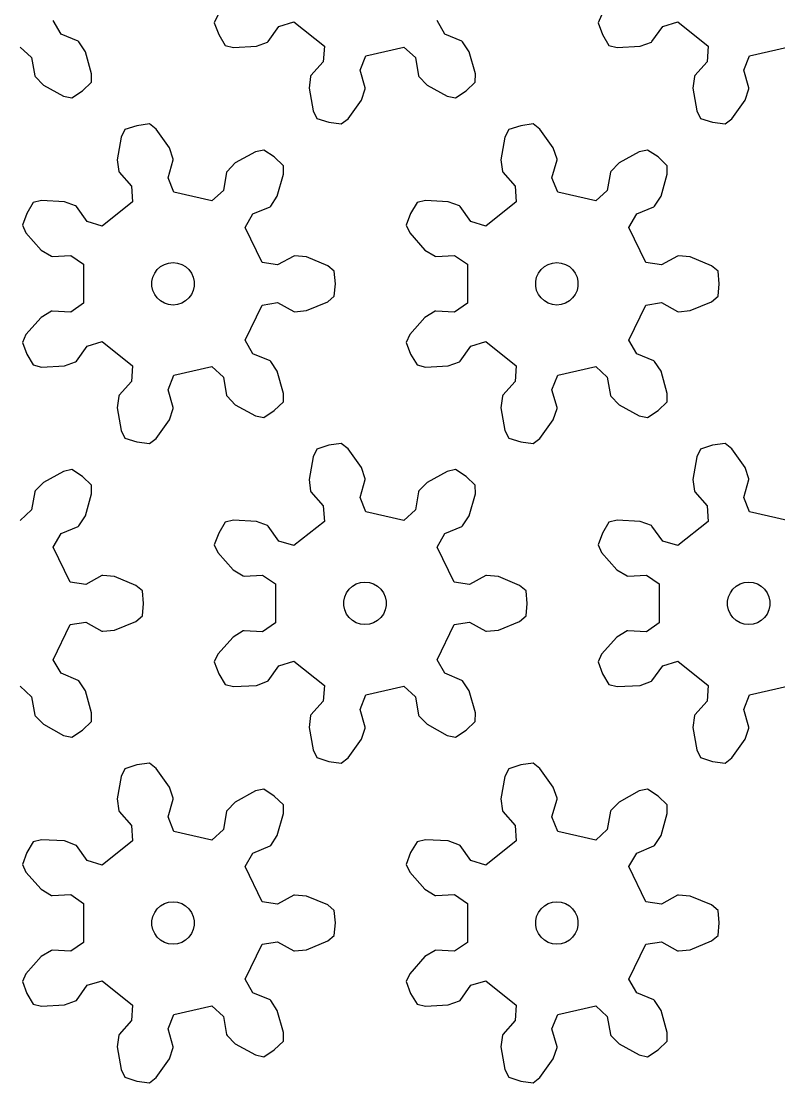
# Model space of a CAD drawing. Extents: x 0 to 212, y 0 to 226.
# Drawn here: x 54.1 to 107.6, y 0 to 75 of the extents above; entities that cross this region are included whole.
import ezdxf

# ---------------------------------------------------------------- set-up
doc = ezdxf.new("R2010")
doc.units = 0

msp = doc.modelspace()

# ---------------------------------------------------------------- linework, layer by layer
for p, q in [((56.923, 74.099), (56.374, 75.058)), ((67.99, 75.447), (67.739, 74.898)), ((84.019, 74.099), (83.47, 75.058)), ((95.086, 75.447), (94.835, 74.898)), ((67.739, 74.898), (68.052, 74.066)), ((71.547, 73.571), (72.306, 74.635)), ((72.306, 74.635), (73.362, 74.958)), ((73.362, 74.958), (75.514, 73.242)), ((94.835, 74.898), (95.147, 74.066)), ((98.642, 73.571), (99.401, 74.635)), ((99.401, 74.635), (100.458, 74.958)), ((100.458, 74.958), (102.609, 73.242)), ((58.13, 73.596), (56.923, 74.099)), ((58.176, 73.558), (58.13, 73.596)), ((58.635, 72.854), (58.176, 73.558)), ((68.052, 74.066), (68.508, 73.303)), ((70.711, 73.244), (71.499, 73.534)), ((71.499, 73.534), (71.547, 73.571)), ((85.226, 73.596), (84.019, 74.099)), ((85.272, 73.558), (85.226, 73.596)), ((85.731, 72.854), (85.272, 73.558)), ((95.147, 74.066), (95.603, 73.303)), ((97.806, 73.244), (98.595, 73.534)), ((98.595, 73.534), (98.642, 73.571)), ((54.027, 73.186), (54.839, 72.437)), ((59.08, 71.297), (58.635, 72.854)), ((68.508, 73.303), (69.093, 73.157)), ((69.093, 73.157), (70.711, 73.244)), ((75.514, 73.242), (75.435, 72.14)), ((78.44, 72.574), (81.123, 73.186)), ((81.123, 73.186), (81.935, 72.437)), ((86.176, 71.297), (85.731, 72.854)), ((95.603, 73.303), (96.189, 73.157)), ((96.189, 73.157), (97.806, 73.244)), ((102.609, 73.242), (102.53, 72.14)), ((105.536, 72.574), (108.219, 73.186)), ((54.839, 72.437), (55.061, 71.149)), ((75.435, 72.14), (74.565, 71.163)), ((78.033, 71.547), (78.44, 72.574)), ((81.935, 72.437), (82.157, 71.149)), ((102.53, 72.14), (101.661, 71.163)), ((105.129, 71.547), (105.536, 72.574)), ((59.067, 70.693), (59.08, 71.297)), ((78.392, 70.29), (78.033, 71.547)), ((86.163, 70.693), (86.176, 71.297)), ((105.488, 70.29), (105.129, 71.547)), ((55.061, 71.149), (55.088, 71.095)), ((55.088, 71.095), (55.673, 70.492)), ((58.425, 70.079), (59.067, 70.693)), ((74.541, 71.108), (74.433, 70.275)), ((74.565, 71.163), (74.541, 71.108)), ((82.157, 71.149), (82.184, 71.095)), ((82.184, 71.095), (82.768, 70.492)), ((85.521, 70.079), (86.163, 70.693)), ((101.636, 71.108), (101.529, 70.275)), ((101.661, 71.163), (101.636, 71.108)), ((55.673, 70.492), (57.092, 69.711)), ((57.683, 69.589), (58.425, 70.079)), ((74.433, 70.275), (74.708, 68.679)), ((78.127, 69.432), (78.391, 70.23)), ((78.391, 70.23), (78.392, 70.29)), ((82.768, 70.492), (84.188, 69.711)), ((84.779, 69.589), (85.521, 70.079)), ((101.529, 70.275), (101.803, 68.679)), ((105.223, 69.432), (105.487, 70.23)), ((105.487, 70.23), (105.488, 70.29)), ((57.092, 69.711), (57.683, 69.589)), ((77.187, 68.113), (78.127, 69.432)), ((84.188, 69.711), (84.779, 69.589)), ((104.282, 68.113), (105.223, 69.432)), ((74.708, 68.679), (74.981, 68.141)), ((101.803, 68.679), (102.077, 68.141)), ((62.278, 67.628), (61.433, 67.353)), ((63.159, 67.747), (62.278, 67.628)), ((63.639, 67.38), (63.159, 67.747)), ((74.981, 68.141), (75.826, 67.866)), ((75.826, 67.866), (76.707, 67.747)), ((76.707, 67.747), (77.187, 68.113)), ((89.374, 67.628), (88.529, 67.353)), ((90.255, 67.747), (89.374, 67.628)), ((90.734, 67.38), (90.255, 67.747)), ((102.077, 68.141), (102.922, 67.866)), ((102.922, 67.866), (103.803, 67.747)), ((103.803, 67.747), (104.282, 68.113)), ((61.16, 66.815), (60.885, 65.218)), ((61.433, 67.353), (61.16, 66.815)), ((64.579, 66.061), (63.639, 67.38)), ((88.256, 66.815), (87.981, 65.218)), ((88.529, 67.353), (88.256, 66.815)), ((91.675, 66.061), (90.734, 67.38)), ((64.843, 65.264), (64.579, 66.061)), ((91.939, 65.264), (91.675, 66.061)), ((64.845, 65.204), (64.843, 65.264)), ((70.64, 65.782), (69.22, 65.002)), ((71.231, 65.904), (70.64, 65.782)), ((71.973, 65.415), (71.231, 65.904)), ((72.615, 64.801), (71.973, 65.415)), ((91.94, 65.204), (91.939, 65.264)), ((97.736, 65.782), (96.316, 65.002)), ((98.327, 65.904), (97.736, 65.782)), ((99.069, 65.415), (98.327, 65.904)), ((99.711, 64.801), (99.069, 65.415)), ((60.885, 65.218), (60.993, 64.385)), ((64.485, 63.947), (64.845, 65.204)), ((69.22, 65.002), (68.636, 64.398)), ((72.628, 64.197), (72.615, 64.801)), ((87.981, 65.218), (88.088, 64.385)), ((91.581, 63.947), (91.94, 65.204)), ((96.316, 65.002), (95.732, 64.398)), ((99.724, 64.197), (99.711, 64.801)), ((60.993, 64.385), (61.018, 64.331)), ((61.018, 64.331), (61.887, 63.354)), ((64.892, 62.92), (64.485, 63.947)), ((68.609, 64.345), (68.387, 63.056)), ((68.636, 64.398), (68.609, 64.345)), ((72.183, 62.64), (72.628, 64.197)), ((88.088, 64.385), (88.113, 64.331)), ((88.113, 64.331), (88.982, 63.354)), ((91.988, 62.92), (91.581, 63.947)), ((95.705, 64.345), (95.483, 63.056)), ((95.732, 64.398), (95.705, 64.345)), ((99.279, 62.64), (99.724, 64.197)), ((61.887, 63.354), (61.966, 62.252)), ((68.387, 63.056), (67.575, 62.307)), ((88.982, 63.354), (89.061, 62.252)), ((95.483, 63.056), (94.671, 62.307)), ((55.545, 62.337), (54.96, 62.191)), ((57.163, 62.25), (55.545, 62.337)), ((67.575, 62.307), (64.892, 62.92)), ((71.724, 61.936), (72.183, 62.64)), ((82.641, 62.337), (82.055, 62.191)), ((84.258, 62.25), (82.641, 62.337)), ((94.671, 62.307), (91.988, 62.92)), ((98.82, 61.936), (99.279, 62.64)), ((54.96, 62.191), (54.504, 61.428)), ((57.951, 61.96), (57.163, 62.25)), ((57.999, 61.923), (57.951, 61.96)), ((58.758, 60.858), (57.999, 61.923)), ((61.966, 62.252), (59.814, 60.536)), ((70.471, 61.394), (71.678, 61.897)), ((71.678, 61.897), (71.724, 61.936)), ((82.055, 62.191), (81.6, 61.428)), ((85.047, 61.96), (84.258, 62.25)), ((85.094, 61.923), (85.047, 61.96)), ((85.853, 60.858), (85.094, 61.923)), ((89.061, 62.252), (86.91, 60.536)), ((97.567, 61.394), (98.774, 61.897)), ((98.774, 61.897), (98.82, 61.936)), ((54.504, 61.428), (54.192, 60.596)), ((59.814, 60.536), (58.758, 60.858)), ((69.922, 60.436), (70.471, 61.394)), ((81.6, 61.428), (81.287, 60.596)), ((86.91, 60.536), (85.853, 60.858)), ((97.018, 60.436), (97.567, 61.394)), ((54.192, 60.596), (54.442, 60.046)), ((54.442, 60.046), (55.519, 58.836)), ((71.116, 57.957), (69.922, 60.436)), ((81.287, 60.596), (81.538, 60.046)), ((81.538, 60.046), (82.614, 58.836)), ((98.212, 57.957), (97.018, 60.436)), ((55.519, 58.836), (56.237, 58.401)), ((82.614, 58.836), (83.333, 58.401)), ((56.237, 58.401), (56.296, 58.386)), ((56.296, 58.386), (57.601, 58.457)), ((57.601, 58.457), (58.512, 57.831)), ((58.512, 57.831), (58.512, 55.08)), ((63.946, 57.669), (64.218, 57.826)), ((64.218, 57.826), (64.516, 57.923)), ((64.516, 57.923), (64.828, 57.956)), ((64.828, 57.956), (65.14, 57.923)), ((65.14, 57.923), (65.438, 57.826)), ((65.438, 57.826), (65.71, 57.669)), ((72.208, 57.789), (71.116, 57.957)), ((73.353, 58.418), (72.208, 57.789)), ((73.412, 58.431), (73.353, 58.418)), ((74.249, 58.35), (73.412, 58.431)), ((75.744, 57.727), (74.249, 58.35)), ((83.333, 58.401), (83.391, 58.386)), ((83.391, 58.386), (84.697, 58.457)), ((84.697, 58.457), (85.608, 57.831)), ((85.608, 57.831), (85.608, 55.08)), ((91.042, 57.669), (91.314, 57.826)), ((91.314, 57.826), (91.612, 57.923)), ((91.612, 57.923), (91.924, 57.956)), ((91.924, 57.956), (92.236, 57.923)), ((92.236, 57.923), (92.534, 57.826)), ((92.534, 57.826), (92.806, 57.669)), ((99.304, 57.789), (98.212, 57.957)), ((100.449, 58.418), (99.304, 57.789)), ((100.508, 58.431), (100.449, 58.418)), ((101.344, 58.35), (100.508, 58.431)), ((102.839, 57.727), (101.344, 58.35)), ((63.402, 56.919), (63.529, 57.206)), ((63.529, 57.206), (63.713, 57.459)), ((63.713, 57.459), (63.946, 57.669)), ((65.71, 57.669), (65.943, 57.459)), ((65.943, 57.459), (66.127, 57.206)), ((66.127, 57.206), (66.255, 56.919)), ((76.208, 57.341), (75.744, 57.727)), ((76.287, 56.456), (76.208, 57.341)), ((90.497, 56.919), (90.625, 57.206)), ((90.625, 57.206), (90.809, 57.459)), ((90.809, 57.459), (91.042, 57.669)), ((92.806, 57.669), (93.039, 57.459)), ((93.039, 57.459), (93.223, 57.206)), ((93.223, 57.206), (93.351, 56.919)), ((103.303, 57.341), (102.839, 57.727)), ((103.383, 56.456), (103.303, 57.341)), ((63.336, 56.613), (63.402, 56.919)), ((63.336, 56.299), (63.336, 56.613)), ((63.402, 55.992), (63.336, 56.299)), ((66.255, 56.919), (66.32, 56.613)), ((66.32, 56.299), (66.255, 55.992)), ((66.32, 56.613), (66.32, 56.299)), ((76.208, 55.571), (76.287, 56.456)), ((90.432, 56.613), (90.497, 56.919)), ((90.432, 56.299), (90.432, 56.613)), ((90.497, 55.992), (90.432, 56.299)), ((93.351, 56.919), (93.416, 56.613)), ((93.416, 56.299), (93.351, 55.992)), ((93.416, 56.613), (93.416, 56.299)), ((103.303, 55.571), (103.383, 56.456)), ((63.529, 55.706), (63.402, 55.992)), ((63.713, 55.452), (63.529, 55.706)), ((66.127, 55.706), (65.943, 55.452)), ((66.255, 55.992), (66.127, 55.706)), ((75.744, 55.184), (76.208, 55.571)), ((90.625, 55.706), (90.497, 55.992)), ((90.809, 55.452), (90.625, 55.706)), ((93.223, 55.706), (93.039, 55.452)), ((93.351, 55.992), (93.223, 55.706)), ((102.839, 55.184), (103.303, 55.571)), ((58.512, 55.08), (57.601, 54.455)), ((63.946, 55.242), (63.713, 55.452)), ((64.218, 55.085), (63.946, 55.242)), ((64.516, 54.989), (64.218, 55.085)), ((64.828, 54.956), (64.516, 54.989)), ((65.14, 54.989), (64.828, 54.956)), ((65.438, 55.085), (65.14, 54.989)), ((65.71, 55.242), (65.438, 55.085)), ((65.943, 55.452), (65.71, 55.242)), ((69.922, 52.476), (71.116, 54.955)), ((71.116, 54.955), (72.208, 55.123)), ((72.208, 55.123), (73.353, 54.493)), ((74.249, 54.561), (75.744, 55.184)), ((85.608, 55.08), (84.697, 54.455)), ((91.042, 55.242), (90.809, 55.452)), ((91.314, 55.085), (91.042, 55.242)), ((91.612, 54.989), (91.314, 55.085)), ((91.924, 54.956), (91.612, 54.989)), ((92.236, 54.989), (91.924, 54.956)), ((92.534, 55.085), (92.236, 54.989)), ((92.806, 55.242), (92.534, 55.085)), ((93.039, 55.452), (92.806, 55.242)), ((97.018, 52.476), (98.212, 54.955)), ((98.212, 54.955), (99.304, 55.123)), ((99.304, 55.123), (100.449, 54.493)), ((101.344, 54.561), (102.839, 55.184)), ((55.519, 54.075), (54.442, 52.865)), ((56.237, 54.51), (55.519, 54.075)), ((56.296, 54.525), (56.237, 54.51)), ((57.601, 54.455), (56.296, 54.525)), ((73.353, 54.493), (73.412, 54.481)), ((73.412, 54.481), (74.249, 54.561)), ((82.614, 54.075), (81.538, 52.865)), ((83.333, 54.51), (82.614, 54.075)), ((83.391, 54.525), (83.333, 54.51)), ((84.697, 54.455), (83.391, 54.525)), ((100.449, 54.493), (100.508, 54.481)), ((100.508, 54.481), (101.344, 54.561)), ((54.442, 52.865), (54.192, 52.316)), ((81.538, 52.865), (81.287, 52.316)), ((54.192, 52.316), (54.504, 51.484)), ((57.999, 50.988), (58.758, 52.053)), ((58.758, 52.053), (59.814, 52.375)), ((59.814, 52.375), (61.966, 50.66)), ((70.471, 51.517), (69.922, 52.476)), ((81.287, 52.316), (81.6, 51.484)), ((85.094, 50.988), (85.853, 52.053)), ((85.853, 52.053), (86.91, 52.375)), ((86.91, 52.375), (89.061, 50.66)), ((97.567, 51.517), (97.018, 52.476)), ((54.504, 51.484), (54.96, 50.721)), ((71.678, 51.014), (70.471, 51.517)), ((71.724, 50.976), (71.678, 51.014)), ((81.6, 51.484), (82.055, 50.721)), ((98.774, 51.014), (97.567, 51.517)), ((98.82, 50.976), (98.774, 51.014)), ((54.96, 50.721), (55.545, 50.574)), ((55.545, 50.574), (57.163, 50.661)), ((57.163, 50.661), (57.951, 50.952)), ((57.951, 50.952), (57.999, 50.988)), ((61.966, 50.66), (61.887, 49.558)), ((64.892, 49.992), (67.575, 50.604)), ((67.575, 50.604), (68.387, 49.855)), ((72.183, 50.272), (71.724, 50.976)), ((72.628, 48.714), (72.183, 50.272)), ((82.055, 50.721), (82.641, 50.574)), ((82.641, 50.574), (84.258, 50.661)), ((84.258, 50.661), (85.047, 50.952)), ((85.047, 50.952), (85.094, 50.988)), ((89.061, 50.66), (88.982, 49.558)), ((91.988, 49.992), (94.671, 50.604)), ((94.671, 50.604), (95.483, 49.855)), ((99.279, 50.272), (98.82, 50.976)), ((99.724, 48.714), (99.279, 50.272)), ((61.887, 49.558), (61.018, 48.581)), ((64.485, 48.965), (64.892, 49.992)), ((68.387, 49.855), (68.609, 48.567)), ((88.982, 49.558), (88.113, 48.581)), ((91.581, 48.965), (91.988, 49.992)), ((95.483, 49.855), (95.705, 48.567)), ((64.845, 47.707), (64.485, 48.965)), ((91.94, 47.707), (91.581, 48.965)), ((60.993, 48.526), (60.885, 47.693)), ((61.018, 48.581), (60.993, 48.526)), ((68.609, 48.567), (68.636, 48.513)), ((68.636, 48.513), (69.22, 47.909)), ((71.973, 47.497), (72.615, 48.111)), ((72.615, 48.111), (72.628, 48.714)), ((88.088, 48.526), (87.981, 47.693)), ((88.113, 48.581), (88.088, 48.526)), ((95.705, 48.567), (95.732, 48.513)), ((95.732, 48.513), (96.316, 47.909)), ((99.069, 47.497), (99.711, 48.111)), ((99.711, 48.111), (99.724, 48.714)), ((60.885, 47.693), (61.16, 46.097)), ((64.579, 46.85), (64.843, 47.647)), ((64.843, 47.647), (64.845, 47.707)), ((69.22, 47.909), (70.64, 47.129)), ((71.231, 47.007), (71.973, 47.497)), ((87.981, 47.693), (88.256, 46.097)), ((91.675, 46.85), (91.939, 47.647)), ((91.939, 47.647), (91.94, 47.707)), ((96.316, 47.909), (97.736, 47.129)), ((98.327, 47.007), (99.069, 47.497)), ((63.639, 45.531), (64.579, 46.85)), ((70.64, 47.129), (71.231, 47.007)), ((90.734, 45.531), (91.675, 46.85)), ((97.736, 47.129), (98.327, 47.007)), ((61.16, 46.097), (61.433, 45.559)), ((88.256, 46.097), (88.529, 45.559)), ((61.433, 45.559), (62.278, 45.284)), ((62.278, 45.284), (63.159, 45.165)), ((63.159, 45.165), (63.639, 45.531)), ((75.826, 45.045), (74.981, 44.771)), ((76.707, 45.165), (75.826, 45.045)), ((77.187, 44.798), (76.707, 45.165)), ((88.529, 45.559), (89.374, 45.284)), ((89.374, 45.284), (90.255, 45.165)), ((90.255, 45.165), (90.734, 45.531)), ((102.922, 45.045), (102.077, 44.771)), ((103.803, 45.165), (102.922, 45.045)), ((104.282, 44.798), (103.803, 45.165)), ((74.981, 44.771), (74.708, 44.232)), ((78.127, 43.479), (77.187, 44.798)), ((102.077, 44.771), (101.803, 44.232)), ((105.223, 43.479), (104.282, 44.798)), ((74.708, 44.232), (74.433, 42.636)), ((101.803, 44.232), (101.529, 42.636)), ((57.092, 43.2), (55.673, 42.42)), ((57.683, 43.322), (57.092, 43.2)), ((58.425, 42.833), (57.683, 43.322)), ((59.067, 42.218), (58.425, 42.833)), ((78.391, 42.682), (78.127, 43.479)), ((84.188, 43.2), (82.768, 42.42)), ((84.779, 43.322), (84.188, 43.2)), ((85.521, 42.833), (84.779, 43.322)), ((86.163, 42.218), (85.521, 42.833)), ((105.487, 42.682), (105.223, 43.479)), ((55.673, 42.42), (55.088, 41.816)), ((59.08, 41.615), (59.067, 42.218)), ((74.433, 42.636), (74.541, 41.803)), ((78.033, 41.365), (78.392, 42.622)), ((78.392, 42.622), (78.391, 42.682)), ((82.768, 42.42), (82.184, 41.816)), ((86.176, 41.615), (86.163, 42.218)), ((101.529, 42.636), (101.636, 41.803)), ((105.129, 41.365), (105.488, 42.622)), ((105.488, 42.622), (105.487, 42.682)), ((55.061, 41.763), (54.839, 40.474)), ((55.088, 41.816), (55.061, 41.763)), ((58.635, 40.057), (59.08, 41.615)), ((74.541, 41.803), (74.565, 41.748)), ((74.565, 41.748), (75.435, 40.771)), ((78.44, 40.337), (78.033, 41.365)), ((82.157, 41.763), (81.935, 40.474)), ((82.184, 41.816), (82.157, 41.763)), ((85.731, 40.057), (86.176, 41.615)), ((101.636, 41.803), (101.661, 41.748)), ((101.661, 41.748), (102.53, 40.771)), ((105.536, 40.337), (105.129, 41.365)), ((75.435, 40.771), (75.514, 39.669)), ((102.53, 40.771), (102.609, 39.669)), ((54.839, 40.474), (54.027, 39.725)), ((58.176, 39.354), (58.635, 40.057)), ((69.093, 39.755), (68.508, 39.608)), ((70.711, 39.668), (69.093, 39.755)), ((81.123, 39.725), (78.44, 40.337)), ((81.935, 40.474), (81.123, 39.725)), ((85.272, 39.354), (85.731, 40.057)), ((96.189, 39.755), (95.603, 39.608)), ((97.806, 39.668), (96.189, 39.755)), ((108.219, 39.725), (105.536, 40.337)), ((56.923, 38.812), (58.13, 39.315)), ((58.13, 39.315), (58.176, 39.354)), ((68.508, 39.608), (68.052, 38.845)), ((71.499, 39.377), (70.711, 39.668)), ((71.547, 39.341), (71.499, 39.377)), ((72.306, 38.276), (71.547, 39.341)), ((75.514, 39.669), (73.362, 37.954)), ((84.019, 38.812), (85.226, 39.315)), ((85.226, 39.315), (85.272, 39.354)), ((95.603, 39.608), (95.147, 38.845)), ((98.595, 39.377), (97.806, 39.668)), ((98.642, 39.341), (98.595, 39.377)), ((99.401, 38.276), (98.642, 39.341)), ((102.609, 39.669), (100.458, 37.954)), ((56.374, 37.853), (56.923, 38.812)), ((68.052, 38.845), (67.739, 38.013)), ((73.362, 37.954), (72.306, 38.276)), ((83.47, 37.853), (84.019, 38.812)), ((95.147, 38.845), (94.835, 38.013)), ((100.458, 37.954), (99.401, 38.276)), ((57.568, 35.374), (56.374, 37.853)), ((67.739, 38.013), (67.99, 37.464)), ((84.664, 35.374), (83.47, 37.853)), ((94.835, 38.013), (95.086, 37.464)), ((67.99, 37.464), (69.067, 36.254)), ((95.086, 37.464), (96.162, 36.254)), ((69.067, 36.254), (69.785, 35.819)), ((96.162, 36.254), (96.881, 35.819)), ((58.66, 35.206), (57.568, 35.374)), ((59.806, 35.836), (58.66, 35.206)), ((59.865, 35.848), (59.806, 35.836)), ((60.701, 35.768), (59.865, 35.848)), ((62.196, 35.145), (60.701, 35.768)), ((69.785, 35.819), (69.843, 35.804)), ((69.843, 35.804), (71.149, 35.874)), ((71.149, 35.874), (72.06, 35.249)), ((77.766, 35.244), (78.064, 35.341)), ((78.064, 35.341), (78.376, 35.373)), ((78.376, 35.373), (78.688, 35.341)), ((78.688, 35.341), (78.986, 35.244)), ((85.756, 35.206), (84.664, 35.374)), ((86.901, 35.836), (85.756, 35.206)), ((86.96, 35.848), (86.901, 35.836)), ((87.796, 35.768), (86.96, 35.848)), ((89.291, 35.145), (87.796, 35.768)), ((96.881, 35.819), (96.939, 35.804)), ((96.939, 35.804), (98.245, 35.874)), ((98.245, 35.874), (99.156, 35.249)), ((104.862, 35.244), (105.16, 35.341)), ((105.16, 35.341), (105.472, 35.373)), ((105.472, 35.373), (105.784, 35.341)), ((105.784, 35.341), (106.082, 35.244)), ((62.66, 34.759), (62.196, 35.145)), ((62.739, 33.873), (62.66, 34.759)), ((72.06, 35.249), (72.06, 32.498)), ((76.949, 34.337), (77.077, 34.623)), ((77.077, 34.623), (77.261, 34.877)), ((77.261, 34.877), (77.494, 35.087)), ((77.494, 35.087), (77.766, 35.244)), ((78.986, 35.244), (79.258, 35.087)), ((79.258, 35.087), (79.491, 34.877)), ((79.491, 34.877), (79.675, 34.623)), ((79.675, 34.623), (79.803, 34.337)), ((89.756, 34.759), (89.291, 35.145)), ((89.835, 33.873), (89.756, 34.759)), ((99.156, 35.249), (99.156, 32.498)), ((104.045, 34.337), (104.173, 34.623)), ((104.173, 34.623), (104.357, 34.877)), ((104.357, 34.877), (104.59, 35.087)), ((104.59, 35.087), (104.862, 35.244)), ((106.082, 35.244), (106.353, 35.087)), ((106.353, 35.087), (106.587, 34.877)), ((106.587, 34.877), (106.771, 34.623)), ((106.771, 34.623), (106.898, 34.337)), ((62.66, 32.988), (62.739, 33.873)), ((76.884, 34.03), (76.949, 34.337)), ((76.884, 33.717), (76.884, 34.03)), ((79.803, 34.337), (79.868, 34.03)), ((79.868, 34.03), (79.868, 33.717)), ((89.756, 32.988), (89.835, 33.873)), ((103.98, 34.03), (104.045, 34.337)), ((103.98, 33.717), (103.98, 34.03)), ((106.898, 34.337), (106.964, 34.03)), ((106.964, 34.03), (106.964, 33.717)), ((76.949, 33.41), (76.884, 33.717)), ((77.077, 33.123), (76.949, 33.41)), ((77.261, 32.87), (77.077, 33.123)), ((79.675, 33.123), (79.491, 32.87)), ((79.803, 33.41), (79.675, 33.123)), ((79.868, 33.717), (79.803, 33.41)), ((104.045, 33.41), (103.98, 33.717)), ((104.173, 33.123), (104.045, 33.41)), ((104.357, 32.87), (104.173, 33.123)), ((106.771, 33.123), (106.587, 32.87)), ((106.898, 33.41), (106.771, 33.123)), ((106.964, 33.717), (106.898, 33.41)), ((56.374, 29.893), (57.568, 32.372)), ((57.568, 32.372), (58.66, 32.541)), ((58.66, 32.541), (59.806, 31.911)), ((60.701, 31.979), (62.196, 32.602)), ((62.196, 32.602), (62.66, 32.988)), ((72.06, 32.498), (71.149, 31.872)), ((77.494, 32.66), (77.261, 32.87)), ((77.766, 32.503), (77.494, 32.66)), ((78.064, 32.406), (77.766, 32.503)), ((78.376, 32.373), (78.064, 32.406)), ((78.688, 32.406), (78.376, 32.373)), ((78.986, 32.503), (78.688, 32.406)), ((79.258, 32.66), (78.986, 32.503)), ((79.491, 32.87), (79.258, 32.66)), ((83.47, 29.893), (84.664, 32.372)), ((84.664, 32.372), (85.756, 32.541)), ((85.756, 32.541), (86.901, 31.911)), ((87.796, 31.979), (89.291, 32.602)), ((89.291, 32.602), (89.756, 32.988)), ((99.156, 32.498), (98.245, 31.872)), ((104.59, 32.66), (104.357, 32.87)), ((104.862, 32.503), (104.59, 32.66)), ((105.16, 32.406), (104.862, 32.503)), ((105.472, 32.373), (105.16, 32.406)), ((105.784, 32.406), (105.472, 32.373)), ((106.082, 32.503), (105.784, 32.406)), ((106.353, 32.66), (106.082, 32.503)), ((106.587, 32.87), (106.353, 32.66)), ((59.806, 31.911), (59.865, 31.899)), ((59.865, 31.899), (60.701, 31.979)), ((69.785, 31.928), (69.067, 31.493)), ((69.843, 31.943), (69.785, 31.928)), ((71.149, 31.872), (69.843, 31.943)), ((86.901, 31.911), (86.96, 31.899)), ((86.96, 31.899), (87.796, 31.979)), ((96.881, 31.928), (96.162, 31.493)), ((96.939, 31.943), (96.881, 31.928)), ((98.245, 31.872), (96.939, 31.943)), ((69.067, 31.493), (67.99, 30.283)), ((96.162, 31.493), (95.086, 30.283)), ((67.99, 30.283), (67.739, 29.734)), ((95.086, 30.283), (94.835, 29.734)), ((56.923, 28.935), (56.374, 29.893)), ((67.739, 29.734), (68.052, 28.901)), ((71.547, 28.406), (72.306, 29.471)), ((72.306, 29.471), (73.362, 29.793)), ((73.362, 29.793), (75.514, 28.077)), ((84.019, 28.935), (83.47, 29.893)), ((94.835, 29.734), (95.147, 28.901)), ((98.642, 28.406), (99.401, 29.471)), ((99.401, 29.471), (100.458, 29.793)), ((100.458, 29.793), (102.609, 28.077)), ((58.13, 28.432), (56.923, 28.935)), ((68.052, 28.901), (68.508, 28.139)), ((85.226, 28.432), (84.019, 28.935)), ((95.147, 28.901), (95.603, 28.139)), ((54.027, 28.022), (54.839, 27.273)), ((58.176, 28.393), (58.13, 28.432)), ((58.635, 27.69), (58.176, 28.393)), ((68.508, 28.139), (69.093, 27.992)), ((69.093, 27.992), (70.711, 28.079)), ((70.711, 28.079), (71.499, 28.37)), ((71.499, 28.37), (71.547, 28.406)), ((75.514, 28.077), (75.435, 26.975)), ((78.44, 27.409), (81.123, 28.022)), ((81.123, 28.022), (81.935, 27.273)), ((85.272, 28.393), (85.226, 28.432)), ((85.731, 27.69), (85.272, 28.393)), ((95.603, 28.139), (96.189, 27.992)), ((96.189, 27.992), (97.806, 28.079)), ((97.806, 28.079), (98.595, 28.37)), ((98.595, 28.37), (98.642, 28.406)), ((102.609, 28.077), (102.53, 26.975)), ((105.536, 27.409), (108.219, 28.022)), ((54.839, 27.273), (55.061, 25.984)), ((59.08, 26.132), (58.635, 27.69)), ((78.033, 26.382), (78.44, 27.409)), ((81.935, 27.273), (82.157, 25.984)), ((86.176, 26.132), (85.731, 27.69)), ((105.129, 26.382), (105.536, 27.409)), ((75.435, 26.975), (74.565, 25.999)), ((78.392, 25.125), (78.033, 26.382)), ((102.53, 26.975), (101.661, 25.999)), ((105.488, 25.125), (105.129, 26.382)), ((55.061, 25.984), (55.088, 25.931)), ((55.088, 25.931), (55.673, 25.327)), ((58.425, 24.914), (59.067, 25.528)), ((59.067, 25.528), (59.08, 26.132)), ((74.541, 25.944), (74.433, 25.111)), ((74.565, 25.999), (74.541, 25.944)), ((82.157, 25.984), (82.184, 25.931)), ((82.184, 25.931), (82.768, 25.327)), ((85.521, 24.914), (86.163, 25.528)), ((86.163, 25.528), (86.176, 26.132)), ((101.636, 25.944), (101.529, 25.111)), ((101.661, 25.999), (101.636, 25.944)), ((55.673, 25.327), (57.092, 24.547)), ((57.683, 24.425), (58.425, 24.914)), ((74.433, 25.111), (74.708, 23.515)), ((78.127, 24.268), (78.391, 25.065)), ((78.391, 25.065), (78.392, 25.125)), ((82.768, 25.327), (84.188, 24.547)), ((84.779, 24.425), (85.521, 24.914)), ((101.529, 25.111), (101.803, 23.515)), ((105.223, 24.268), (105.487, 25.065)), ((105.487, 25.065), (105.488, 25.125)), ((57.092, 24.547), (57.683, 24.425)), ((77.187, 22.949), (78.127, 24.268)), ((84.188, 24.547), (84.779, 24.425)), ((104.282, 22.949), (105.223, 24.268)), ((74.708, 23.515), (74.981, 22.976)), ((101.803, 23.515), (102.077, 22.976)), ((63.159, 22.582), (62.278, 22.463)), ((63.639, 22.216), (63.159, 22.582)), ((74.981, 22.976), (75.826, 22.702)), ((75.826, 22.702), (76.707, 22.582)), ((76.707, 22.582), (77.187, 22.949)), ((90.255, 22.582), (89.374, 22.463)), ((90.734, 22.216), (90.255, 22.582)), ((102.077, 22.976), (102.922, 22.702)), ((102.922, 22.702), (103.803, 22.582)), ((103.803, 22.582), (104.282, 22.949)), ((61.433, 22.188), (61.16, 21.65)), ((62.278, 22.463), (61.433, 22.188)), ((64.579, 20.897), (63.639, 22.216)), ((88.529, 22.188), (88.256, 21.65)), ((89.374, 22.463), (88.529, 22.188)), ((91.675, 20.897), (90.734, 22.216)), ((61.16, 21.65), (60.885, 20.054)), ((88.256, 21.65), (87.981, 20.054)), ((64.843, 20.1), (64.579, 20.897)), ((70.64, 20.618), (69.22, 19.838)), ((71.231, 20.74), (70.64, 20.618)), ((71.973, 20.25), (71.231, 20.74)), ((91.939, 20.1), (91.675, 20.897)), ((97.736, 20.618), (96.316, 19.838)), ((98.327, 20.74), (97.736, 20.618)), ((99.069, 20.25), (98.327, 20.74)), ((60.885, 20.054), (60.993, 19.221)), ((64.485, 18.782), (64.845, 20.039)), ((64.845, 20.039), (64.843, 20.1)), ((69.22, 19.838), (68.636, 19.234)), ((72.615, 19.636), (71.973, 20.25)), ((72.628, 19.032), (72.615, 19.636)), ((87.981, 20.054), (88.088, 19.221)), ((91.581, 18.782), (91.94, 20.039)), ((91.94, 20.039), (91.939, 20.1)), ((96.316, 19.838), (95.732, 19.234)), ((99.711, 19.636), (99.069, 20.25)), ((99.724, 19.032), (99.711, 19.636)), ((60.993, 19.221), (61.018, 19.166)), ((61.018, 19.166), (61.887, 18.189)), ((64.892, 17.755), (64.485, 18.782)), ((68.609, 19.18), (68.387, 17.892)), ((68.636, 19.234), (68.609, 19.18)), ((72.183, 17.475), (72.628, 19.032)), ((88.088, 19.221), (88.113, 19.166)), ((88.113, 19.166), (88.982, 18.189)), ((91.988, 17.755), (91.581, 18.782)), ((95.705, 19.18), (95.483, 17.892)), ((95.732, 19.234), (95.705, 19.18)), ((99.279, 17.475), (99.724, 19.032)), ((61.887, 18.189), (61.966, 17.087)), ((88.982, 18.189), (89.061, 17.087)), ((67.575, 17.143), (64.892, 17.755)), ((68.387, 17.892), (67.575, 17.143)), ((71.724, 16.771), (72.183, 17.475)), ((94.671, 17.143), (91.988, 17.755)), ((95.483, 17.892), (94.671, 17.143)), ((98.82, 16.771), (99.279, 17.475)), ((54.96, 17.026), (54.504, 16.263)), ((55.545, 17.173), (54.96, 17.026)), ((57.163, 17.085), (55.545, 17.173)), ((57.951, 16.795), (57.163, 17.085)), ((57.999, 16.758), (57.951, 16.795)), ((58.758, 15.694), (57.999, 16.758)), ((61.966, 17.087), (59.814, 15.372)), ((70.471, 16.23), (71.678, 16.733)), ((71.678, 16.733), (71.724, 16.771)), ((82.055, 17.026), (81.6, 16.263)), ((82.641, 17.173), (82.055, 17.026)), ((84.258, 17.085), (82.641, 17.173)), ((85.047, 16.795), (84.258, 17.085)), ((85.094, 16.758), (85.047, 16.795)), ((85.853, 15.694), (85.094, 16.758)), ((89.061, 17.087), (86.91, 15.372)), ((97.567, 16.23), (98.774, 16.733)), ((98.774, 16.733), (98.82, 16.771)), ((54.504, 16.263), (54.192, 15.431)), ((69.922, 15.271), (70.471, 16.23)), ((81.6, 16.263), (81.287, 15.431)), ((97.018, 15.271), (97.567, 16.23)), ((54.192, 15.431), (54.442, 14.882)), ((59.814, 15.372), (58.758, 15.694)), ((71.116, 12.792), (69.922, 15.271)), ((81.287, 15.431), (81.538, 14.882)), ((86.91, 15.372), (85.853, 15.694)), ((98.212, 12.792), (97.018, 15.271)), ((54.442, 14.882), (55.519, 13.672)), ((81.538, 14.882), (82.614, 13.672)), ((55.519, 13.672), (56.237, 13.236)), ((82.614, 13.672), (83.333, 13.236)), ((56.237, 13.236), (56.296, 13.222)), ((56.296, 13.222), (57.601, 13.292)), ((57.601, 13.292), (58.512, 12.667)), ((64.218, 12.661), (64.516, 12.758)), ((64.516, 12.758), (64.828, 12.791)), ((64.828, 12.791), (65.14, 12.758)), ((65.14, 12.758), (65.438, 12.661)), ((72.208, 12.624), (71.116, 12.792)), ((73.353, 13.254), (72.208, 12.624)), ((73.412, 13.266), (73.353, 13.254)), ((74.249, 13.186), (73.412, 13.266)), ((75.744, 12.563), (74.249, 13.186)), ((83.333, 13.236), (83.391, 13.222)), ((83.391, 13.222), (84.697, 13.292)), ((84.697, 13.292), (85.608, 12.667)), ((91.314, 12.661), (91.612, 12.758)), ((91.612, 12.758), (91.924, 12.791)), ((91.924, 12.791), (92.236, 12.758)), ((92.236, 12.758), (92.534, 12.661)), ((99.304, 12.624), (98.212, 12.792)), ((100.449, 13.254), (99.304, 12.624)), ((100.508, 13.266), (100.449, 13.254)), ((101.344, 13.186), (100.508, 13.266)), ((102.839, 12.563), (101.344, 13.186)), ((58.512, 12.667), (58.512, 9.915)), ((63.402, 11.755), (63.529, 12.041)), ((63.529, 12.041), (63.713, 12.295)), ((63.713, 12.295), (63.946, 12.505)), ((63.946, 12.505), (64.218, 12.661)), ((65.438, 12.661), (65.71, 12.505)), ((65.71, 12.505), (65.943, 12.295)), ((65.943, 12.295), (66.127, 12.041)), ((66.127, 12.041), (66.255, 11.755)), ((76.208, 12.176), (75.744, 12.563)), ((76.287, 11.291), (76.208, 12.176)), ((85.608, 12.667), (85.608, 9.915)), ((90.497, 11.755), (90.625, 12.041)), ((90.625, 12.041), (90.809, 12.295)), ((90.809, 12.295), (91.042, 12.505)), ((91.042, 12.505), (91.314, 12.661)), ((92.534, 12.661), (92.806, 12.505)), ((92.806, 12.505), (93.039, 12.295)), ((93.039, 12.295), (93.223, 12.041)), ((93.223, 12.041), (93.351, 11.755)), ((103.303, 12.176), (102.839, 12.563)), ((103.383, 11.291), (103.303, 12.176)), ((63.336, 11.448), (63.402, 11.755)), ((63.336, 11.134), (63.336, 11.448)), ((66.255, 11.755), (66.32, 11.448)), ((66.32, 11.448), (66.32, 11.134)), ((76.208, 10.406), (76.287, 11.291)), ((90.432, 11.448), (90.497, 11.755)), ((90.432, 11.134), (90.432, 11.448)), ((93.351, 11.755), (93.416, 11.448)), ((93.416, 11.448), (93.416, 11.134)), ((103.303, 10.406), (103.383, 11.291)), ((63.402, 10.828), (63.336, 11.134)), ((63.529, 10.541), (63.402, 10.828)), ((63.713, 10.287), (63.529, 10.541)), ((66.127, 10.541), (65.943, 10.287)), ((66.255, 10.828), (66.127, 10.541)), ((66.32, 11.134), (66.255, 10.828)), ((90.497, 10.828), (90.432, 11.134)), ((90.625, 10.541), (90.497, 10.828)), ((90.809, 10.287), (90.625, 10.541)), ((93.223, 10.541), (93.039, 10.287)), ((93.351, 10.828), (93.223, 10.541)), ((93.416, 11.134), (93.351, 10.828)), ((58.512, 9.915), (57.601, 9.29)), ((63.946, 10.078), (63.713, 10.287)), ((64.218, 9.921), (63.946, 10.078)), ((64.516, 9.824), (64.218, 9.921)), ((64.828, 9.791), (64.516, 9.824)), ((65.14, 9.824), (64.828, 9.791)), ((65.438, 9.921), (65.14, 9.824)), ((65.71, 10.078), (65.438, 9.921)), ((65.943, 10.287), (65.71, 10.078)), ((69.922, 7.311), (71.116, 9.79)), ((71.116, 9.79), (72.208, 9.958)), ((72.208, 9.958), (73.353, 9.328)), ((74.249, 9.397), (75.744, 10.02)), ((75.744, 10.02), (76.208, 10.406)), ((85.608, 9.915), (84.697, 9.29)), ((91.042, 10.078), (90.809, 10.287)), ((91.314, 9.921), (91.042, 10.078)), ((91.612, 9.824), (91.314, 9.921)), ((91.924, 9.791), (91.612, 9.824)), ((92.236, 9.824), (91.924, 9.791)), ((92.534, 9.921), (92.236, 9.824)), ((92.806, 10.078), (92.534, 9.921)), ((93.039, 10.287), (92.806, 10.078)), ((97.018, 7.311), (98.212, 9.79)), ((98.212, 9.79), (99.304, 9.958)), ((99.304, 9.958), (100.449, 9.328)), ((101.344, 9.397), (102.839, 10.02)), ((102.839, 10.02), (103.303, 10.406)), ((56.237, 9.346), (55.519, 8.911)), ((56.296, 9.36), (56.237, 9.346)), ((57.601, 9.29), (56.296, 9.36)), ((73.353, 9.328), (73.412, 9.316)), ((73.412, 9.316), (74.249, 9.397)), ((83.333, 9.346), (82.614, 8.911)), ((83.391, 9.36), (83.333, 9.346)), ((84.697, 9.29), (83.391, 9.36)), ((100.449, 9.328), (100.508, 9.316)), ((100.508, 9.316), (101.344, 9.397)), ((55.519, 8.911), (54.442, 7.701)), ((82.614, 8.911), (81.538, 7.701)), ((54.442, 7.701), (54.192, 7.151)), ((81.538, 7.701), (81.287, 7.151)), ((54.192, 7.151), (54.504, 6.319)), ((57.999, 5.824), (58.758, 6.888)), ((58.758, 6.888), (59.814, 7.211)), ((59.814, 7.211), (61.966, 5.495)), ((70.471, 6.353), (69.922, 7.311)), ((81.287, 7.151), (81.6, 6.319)), ((85.094, 5.824), (85.853, 6.888)), ((85.853, 6.888), (86.91, 7.211)), ((86.91, 7.211), (89.061, 5.495)), ((97.567, 6.353), (97.018, 7.311)), ((54.504, 6.319), (54.96, 5.556)), ((71.678, 5.849), (70.471, 6.353)), ((81.6, 6.319), (82.055, 5.556)), ((98.774, 5.849), (97.567, 6.353)), ((54.96, 5.556), (55.545, 5.41)), ((55.545, 5.41), (57.163, 5.497)), ((57.163, 5.497), (57.951, 5.787)), ((57.951, 5.787), (57.999, 5.824)), ((61.966, 5.495), (61.887, 4.393)), ((64.892, 4.827), (67.575, 5.439)), ((67.575, 5.439), (68.387, 4.691)), ((71.724, 5.811), (71.678, 5.849)), ((72.183, 5.107), (71.724, 5.811)), ((82.055, 5.556), (82.641, 5.41)), ((82.641, 5.41), (84.258, 5.497)), ((84.258, 5.497), (85.047, 5.787)), ((85.047, 5.787), (85.094, 5.824)), ((89.061, 5.495), (88.982, 4.393)), ((91.988, 4.827), (94.671, 5.439)), ((94.671, 5.439), (95.483, 4.691)), ((98.82, 5.811), (98.774, 5.849)), ((99.279, 5.107), (98.82, 5.811)), ((64.485, 3.8), (64.892, 4.827)), ((68.387, 4.691), (68.609, 3.402)), ((72.628, 3.55), (72.183, 5.107)), ((91.581, 3.8), (91.988, 4.827)), ((95.483, 4.691), (95.705, 3.402)), ((99.724, 3.55), (99.279, 5.107)), ((61.887, 4.393), (61.018, 3.416)), ((64.845, 2.543), (64.485, 3.8)), ((88.982, 4.393), (88.113, 3.416)), ((91.94, 2.543), (91.581, 3.8)), ((60.993, 3.362), (60.885, 2.529)), ((61.018, 3.416), (60.993, 3.362)), ((68.609, 3.402), (68.636, 3.348)), ((68.636, 3.348), (69.22, 2.745)), ((72.615, 2.946), (72.628, 3.55)), ((88.088, 3.362), (87.981, 2.529)), ((88.113, 3.416), (88.088, 3.362)), ((95.705, 3.402), (95.732, 3.348)), ((95.732, 3.348), (96.316, 2.745)), ((99.711, 2.946), (99.724, 3.55)), ((60.885, 2.529), (61.16, 0.932)), ((64.579, 1.685), (64.843, 2.483)), ((64.843, 2.483), (64.845, 2.543)), ((69.22, 2.745), (70.64, 1.964)), ((71.231, 1.842), (71.973, 2.332)), ((71.973, 2.332), (72.615, 2.946)), ((87.981, 2.529), (88.256, 0.932)), ((91.675, 1.685), (91.939, 2.483)), ((91.939, 2.483), (91.94, 2.543)), ((96.316, 2.745), (97.736, 1.964)), ((98.327, 1.842), (99.069, 2.332)), ((99.069, 2.332), (99.711, 2.946)), ((63.639, 0.366), (64.579, 1.685)), ((70.64, 1.964), (71.231, 1.842)), ((90.734, 0.366), (91.675, 1.685)), ((97.736, 1.964), (98.327, 1.842)), ((61.16, 0.932), (61.433, 0.394)), ((88.256, 0.932), (88.529, 0.394)), ((61.433, 0.394), (62.278, 0.119)), ((62.278, 0.119), (63.159, 0)), ((63.159, 0), (63.639, 0.366)), ((88.529, 0.394), (89.374, 0.119)), ((89.374, 0.119), (90.255, 0)), ((90.255, 0), (90.734, 0.366))]:
    msp.add_line(p, q)

doc.saveas('drawing.dxf')
